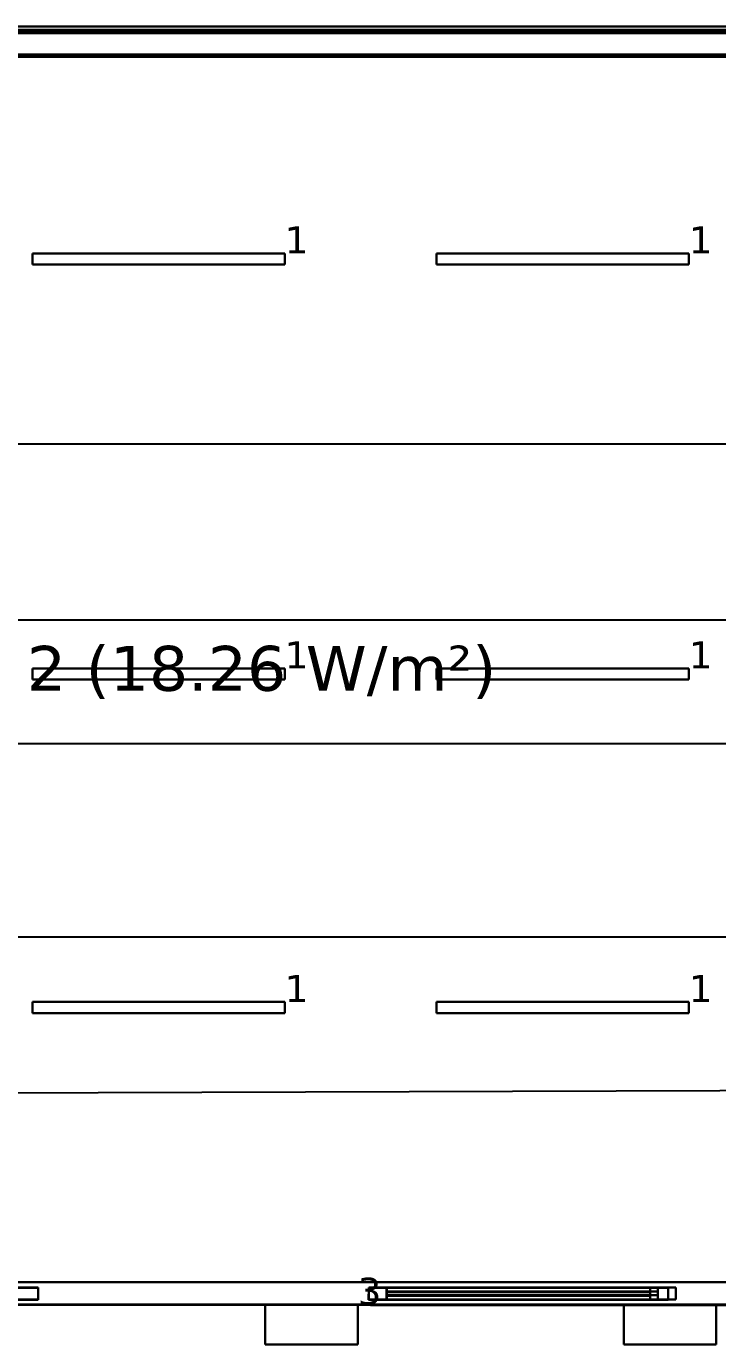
# Model space of a CAD drawing. Header units: inches. Extents: x 28 to 141, y 59 to 110.
# Drawn here: x 55.25 to 59.87, y 84.33 to 93.14 of the extents above; entities that cross this region are included whole.
import ezdxf

# ---------------------------------------------------------------- set-up
doc = ezdxf.new("R2010")
doc.units = ezdxf.units.IN
doc.header["$MEASUREMENT"] = 0
for name, color, linetype, true_color in [('DLX_BLD0_APERT', 7, 'Continuous', 0x969696), ('DLX_BLD0_CALC', 3, 'Continuous', 0x00ff00), ('DLX_BLD0_CONT', 7, 'Continuous', 0x969696), ('DLX_BLD0_DESC', 7, 'Continuous', 0x969696), ('DLX_BLD0_LUM', 7, 'Continuous', 0xffd400), ('DLX_BLD0_LUMKEY_IDX', 7, 'Continuous', 0x969696), ('DLX_BLD0_ROOF', 7, 'Continuous', 0x7f7f7f), ('DLX_BLD1_APERT', 7, 'Continuous', 0x969696), ('DLX_BLD1_CALC', 3, 'Continuous', 0x00ff00), ('DLX_BLD1_LUM', 7, 'Continuous', 0xffd400), ('DLX_BLD1_LUMKEY_IDX', 7, 'Continuous', 0x969696), ('DLX_TERR_CONT', 7, 'Continuous', 0x007d00)]:
    doc.layers.add(name, color=color, linetype=linetype, true_color=true_color)
doc.styles.add('TableTextStyle', font='')
doc.styles.get('TableTextStyle').set_extended_font_data('VERDANA.TTF')

msp = doc.modelspace()

# ---------------------------------------------------------------- linework, layer by layer
at = {"layer": 'DLX_BLD0_APERT'}
for points in [[(76.7777, 93.1132, 0), (46.7777, 93.1142, 0)], [(46.7777, 93.1142, 0), (76.7777, 93.1132, 0)], [(76.7027, 93.1357, 0), (46.8527, 93.1367, 0)], [(76.7027, 93.1357, 0), (46.8527, 93.1367, 0)], [(46.8527, 93.1367, 0), (76.7027, 93.1357, 0)], [(46.8527, 93.1367, 0), (76.7027, 93.1357, 0)], [(76.7027, 93.1132, 0), (46.8527, 93.1142, 0)], [(46.8527, 93.1142, 0), (76.7027, 93.1132, 0)], [(46.8527, 93.1142, 0), (76.7027, 93.1132, 0)], [(76.7027, 93.1132, 0), (46.8527, 93.1142, 0)], [(46.8527, 93.0917, 0), (76.7027, 93.0907, 0)], [(76.7027, 93.0907, 0), (46.8527, 93.0917, 0)], [(76.7027, 93.0907, 0), (46.8527, 93.0917, 0)], [(76.7027, 93.0907, 0), (46.8527, 93.0917, 0)], [(46.8527, 93.0917, 0), (76.7027, 93.0907, 0)], [(46.8527, 93.0917, 0), (76.7027, 93.0907, 0)], [(46.7777, 92.9342, 0), (76.7777, 92.9332, 0)], [(76.7777, 92.9332, 0), (46.7777, 92.9342, 0)], [(46.8527, 92.9342, 0), (76.7027, 92.9332, 0)], [(76.7027, 92.9332, 0), (46.8527, 92.9342, 0)], [(55.3338, 84.714, 0), (53.3338, 84.714, 0)], [(53.3338, 84.714, 0), (55.3338, 84.714, 0)], [(53.3338, 84.714, 0), (55.3338, 84.714, 0)], [(55.3338, 84.714, 0), (53.3338, 84.714, 0)], [(55.3338, 84.634, 0), (55.3338, 84.714, 0)], [(55.3338, 84.634, 0), (55.3338, 84.714, 0)], [(55.3338, 84.714, 0), (55.3338, 84.714, 0)], [(55.3338, 84.714, 0), (55.3338, 84.634, 0)], [(55.3338, 84.714, 0), (55.3338, 84.634, 0)], [(55.3338, 84.714, 0), (55.3338, 84.714, 0)], [(59.5901, 84.714, 0), (57.5404, 84.714, 0)], [(57.5404, 84.714, 0), (57.5404, 84.634, 0)], [(57.5404, 84.634, 0), (57.5404, 84.714, 0)], [(57.5404, 84.714, 0), (59.5901, 84.714, 0)], [(57.5404, 84.634, 0), (57.5404, 84.714, 0)], [(57.5404, 84.714, 0), (57.5404, 84.714, 0)], [(57.5404, 84.714, 0), (57.5404, 84.634, 0)], [(57.5404, 84.714, 0), (59.5901, 84.714, 0)], [(59.5901, 84.714, 0), (57.5404, 84.714, 0)], [(57.5404, 84.714, 0), (57.5404, 84.714, 0)], [(57.6604, 84.714, 0), (57.6604, 84.714, 0)], [(57.6604, 84.714, 0), (59.4701, 84.714, 0)], [(59.4701, 84.714, 0), (57.6604, 84.714, 0)], [(57.6604, 84.6865, 0), (57.6604, 84.714, 0)], [(57.6604, 84.714, 0), (59.4701, 84.714, 0)], [(59.4701, 84.714, 0), (57.6604, 84.714, 0)], [(57.6604, 84.714, 0), (57.6604, 84.6865, 0)], [(57.6604, 84.6865, 0), (57.6604, 84.714, 0)], [(57.6604, 84.714, 0), (57.6604, 84.714, 0)], [(57.6604, 84.714, 0), (57.6604, 84.6865, 0)], [(59.4701, 84.714, 0), (59.4701, 84.714, 0)], [(59.4701, 84.714, 0), (59.4701, 84.6865, 0)], [(59.4701, 84.6865, 0), (59.4701, 84.714, 0)], [(59.4701, 84.714, 0), (59.4701, 84.714, 0)], [(59.4701, 84.714, 0), (59.4701, 84.6865, 0)], [(59.4701, 84.6865, 0), (59.4701, 84.714, 0)], [(59.5901, 84.634, 0), (59.5901, 84.714, 0)], [(59.5901, 84.634, 0), (59.5901, 84.714, 0)], [(59.5901, 84.714, 0), (59.5901, 84.714, 0)], [(59.5901, 84.714, 0), (59.5901, 84.634, 0)], [(59.5901, 84.714, 0), (59.5901, 84.634, 0)], [(59.5901, 84.714, 0), (59.5901, 84.714, 0)], [(53.3338, 84.634, 0), (55.3338, 84.634, 0)], [(55.3338, 84.634, 0), (53.3338, 84.634, 0)], [(53.3338, 84.634, 0), (55.3338, 84.634, 0)], [(55.3338, 84.634, 0), (53.3338, 84.634, 0)], [(55.3338, 84.634, 0), (55.3338, 84.634, 0)], [(55.3338, 84.634, 0), (55.3338, 84.634, 0)], [(57.5404, 84.634, 0), (59.5901, 84.634, 0)], [(59.5901, 84.634, 0), (57.5404, 84.634, 0)], [(57.5404, 84.634, 0), (57.5404, 84.634, 0)], [(57.5404, 84.634, 0), (59.5901, 84.634, 0)], [(59.5901, 84.634, 0), (57.5404, 84.634, 0)], [(57.5404, 84.634, 0), (57.5404, 84.634, 0)], [(59.4701, 84.6865, 0), (57.6604, 84.6865, 0)], [(57.6604, 84.6865, 0), (59.4701, 84.6865, 0)], [(57.6604, 84.6615, 0), (57.6604, 84.6865, 0)], [(57.6604, 84.6865, 0), (59.4701, 84.6865, 0)], [(59.4701, 84.6865, 0), (57.6604, 84.6865, 0)], [(57.6604, 84.6865, 0), (57.6604, 84.6615, 0)], [(57.6604, 84.6865, 0), (57.6604, 84.6865, 0)], [(57.6604, 84.6865, 0), (57.6604, 84.6865, 0)], [(57.6604, 84.6865, 0), (57.6604, 84.6615, 0)], [(57.6604, 84.6615, 0), (57.6604, 84.6865, 0)], [(59.4701, 84.6865, 0), (57.6604, 84.6865, 0)], [(57.6604, 84.6865, 0), (57.6604, 84.6615, 0)], [(57.6604, 84.6865, 0), (59.4701, 84.6865, 0)], [(59.4701, 84.6865, 0), (57.6604, 84.6865, 0)], [(57.6604, 84.6865, 0), (57.6604, 84.6865, 0)], [(57.6604, 84.6615, 0), (57.6604, 84.6865, 0)], [(57.6604, 84.6865, 0), (59.4701, 84.6865, 0)], [(57.6604, 84.6615, 0), (57.6604, 84.6865, 0)], [(57.6604, 84.6865, 0), (57.6604, 84.6865, 0)], [(57.6604, 84.6865, 0), (57.6604, 84.6615, 0)], [(57.6604, 84.6615, 0), (59.4701, 84.6615, 0)], [(57.6604, 84.634, 0), (57.6604, 84.6615, 0)], [(57.6604, 84.6615, 0), (57.6604, 84.6615, 0)], [(57.6604, 84.6615, 0), (57.6604, 84.634, 0)], [(57.6604, 84.634, 0), (57.6604, 84.6615, 0)], [(59.4701, 84.6615, 0), (57.6604, 84.6615, 0)], [(57.6604, 84.6615, 0), (57.6604, 84.634, 0)], [(59.4701, 84.6615, 0), (57.6604, 84.6615, 0)], [(57.6604, 84.6615, 0), (59.4701, 84.6615, 0)], [(57.6604, 84.6615, 0), (57.6604, 84.6615, 0)], [(57.6604, 84.6615, 0), (59.4701, 84.6615, 0)], [(59.4701, 84.6615, 0), (57.6604, 84.6615, 0)], [(57.6604, 84.6615, 0), (57.6604, 84.6615, 0)], [(57.6604, 84.6615, 0), (59.4701, 84.6615, 0)], [(59.4701, 84.6615, 0), (57.6604, 84.6615, 0)], [(57.6604, 84.6615, 0), (57.6604, 84.6615, 0)], [(57.6604, 84.634, 0), (57.6604, 84.634, 0)], [(57.6604, 84.634, 0), (59.4701, 84.634, 0)], [(59.4701, 84.634, 0), (57.6604, 84.634, 0)], [(59.4701, 84.634, 0), (57.6604, 84.634, 0)], [(57.6604, 84.634, 0), (57.6604, 84.634, 0)], [(57.6604, 84.634, 0), (59.4701, 84.634, 0)], [(59.4701, 84.6865, 0), (59.4701, 84.6615, 0)], [(59.4701, 84.6865, 0), (59.4701, 84.6865, 0)], [(59.4701, 84.6865, 0), (59.4701, 84.6865, 0)], [(59.4701, 84.6865, 0), (59.4701, 84.6615, 0)], [(59.4701, 84.6615, 0), (59.4701, 84.6865, 0)], [(59.4701, 84.6615, 0), (59.4701, 84.6865, 0)], [(59.4701, 84.6615, 0), (59.4701, 84.6865, 0)], [(59.4701, 84.6865, 0), (59.4701, 84.6865, 0)], [(59.4701, 84.6865, 0), (59.4701, 84.6615, 0)], [(59.4701, 84.6615, 0), (59.4701, 84.6865, 0)], [(59.4701, 84.6865, 0), (59.4701, 84.6865, 0)], [(59.4701, 84.6865, 0), (59.4701, 84.6615, 0)], [(59.4701, 84.6615, 0), (59.4701, 84.634, 0)], [(59.4701, 84.6615, 0), (59.4701, 84.6615, 0)], [(59.4701, 84.6615, 0), (59.4701, 84.634, 0)], [(59.4701, 84.634, 0), (59.4701, 84.6615, 0)], [(59.4701, 84.634, 0), (59.4701, 84.6615, 0)], [(59.4701, 84.6615, 0), (59.4701, 84.6615, 0)], [(59.4701, 84.6615, 0), (59.4701, 84.6615, 0)], [(59.4701, 84.6615, 0), (59.4701, 84.6615, 0)], [(59.4701, 84.634, 0), (59.4701, 84.634, 0)], [(59.4701, 84.634, 0), (59.4701, 84.634, 0)], [(59.5901, 84.634, 0), (59.5901, 84.634, 0)], [(59.5901, 84.634, 0), (59.5901, 84.634, 0)]]:
    msp.add_polyline3d(points, dxfattribs=at)
at = {"layer": 'DLX_BLD0_CALC'}
for points in [[(76.7027, 92.9482, 0), (46.8527, 92.9492, 0)], [(50.9949, 90.3489, 0), (70.9615, 90.3489, 0)], [(70.9709, 89.1717, 0), (51.0044, 89.1717, 0)], [(50.7076, 88.3465, 0), (70.9325, 88.3462, 0)], [(70.9325, 87.0524, 0), (50.7076, 87.0526, 0)], [(50.8882, 86.0002, 0), (70.9536, 86.065, 0)]]:
    msp.add_polyline3d(points, dxfattribs=at)
at = {"layer": 'DLX_BLD0_CONT'}
for points in [[(81.4002, 93.098, 0), (28.2, 93.0998, 0)], [(81.2592, 92.948, 0), (28.3576, 92.9498, 0)], [(28.3576, 84.7489, 0), (81.2592, 84.7493, 0)], [(38.5076, 84.5989, 0), (81.4002, 84.5989, 0)]]:
    msp.add_polyline3d(points, dxfattribs=at)
at = {"layer": 'DLX_BLD0_LUM'}
for points in [[(55.2958, 91.5462, 0), (55.2958, 91.6202, 0)], [(55.2958, 91.6202, 0), (55.2958, 91.6202, 0)], [(55.2958, 91.6202, 0), (55.2958, 91.5462, 0)], [(55.2958, 91.6202, 0), (56.9798, 91.6202, 0)], [(56.9798, 91.6202, 0), (55.2958, 91.6202, 0)], [(55.2958, 91.6202, 0), (55.2958, 91.6202, 0)], [(56.9798, 91.6202, 0), (55.2958, 91.6202, 0)], [(55.2958, 91.6202, 0), (55.2958, 91.5462, 0)], [(55.2958, 91.5462, 0), (55.2958, 91.6202, 0)], [(55.2958, 91.6202, 0), (56.9798, 91.6202, 0)], [(56.9798, 91.6202, 0), (56.9798, 91.6202, 0)], [(56.9798, 91.6202, 0), (56.9798, 91.5462, 0)], [(56.9798, 91.5462, 0), (56.9798, 91.6202, 0)], [(56.9798, 91.6202, 0), (56.9798, 91.6202, 0)], [(56.9798, 91.5462, 0), (56.9798, 91.6202, 0)], [(56.9798, 91.6202, 0), (56.9798, 91.5462, 0)], [(57.9935, 91.6202, 0), (59.6775, 91.6203, 0)], [(59.6775, 91.6203, 0), (57.9935, 91.6202, 0)], [(59.6775, 91.6203, 0), (57.9935, 91.6202, 0)], [(57.9935, 91.6202, 0), (59.6775, 91.6203, 0)], [(57.9935, 91.5462, 0), (57.9935, 91.6202, 0)], [(57.9935, 91.6202, 0), (57.9935, 91.6202, 0)], [(57.9935, 91.6202, 0), (57.9935, 91.5462, 0)], [(57.9935, 91.6202, 0), (57.9935, 91.6202, 0)], [(57.9935, 91.6202, 0), (57.9935, 91.5462, 0)], [(57.9935, 91.5462, 0), (57.9935, 91.6202, 0)], [(59.6775, 91.6203, 0), (59.6775, 91.6203, 0)], [(59.6775, 91.6203, 0), (59.6775, 91.5463, 0)], [(59.6775, 91.5463, 0), (59.6775, 91.6203, 0)], [(59.6775, 91.6203, 0), (59.6775, 91.6203, 0)], [(59.6775, 91.5463, 0), (59.6775, 91.6203, 0)], [(59.6775, 91.6203, 0), (59.6775, 91.5463, 0)], [(55.2958, 91.5462, 0), (55.2958, 91.5462, 0)], [(56.9798, 91.5462, 0), (55.2958, 91.5462, 0)], [(55.2958, 91.5462, 0), (55.2958, 91.5462, 0)], [(55.2958, 91.5462, 0), (56.9798, 91.5462, 0)], [(55.2958, 91.5462, 0), (56.9798, 91.5462, 0)], [(56.9798, 91.5462, 0), (55.2958, 91.5462, 0)], [(56.9798, 91.5462, 0), (56.9798, 91.5462, 0)], [(56.9798, 91.5462, 0), (56.9798, 91.5462, 0)], [(59.6775, 91.5463, 0), (57.9935, 91.5462, 0)], [(57.9935, 91.5462, 0), (59.6775, 91.5463, 0)], [(57.9935, 91.5462, 0), (59.6775, 91.5463, 0)], [(59.6775, 91.5463, 0), (57.9935, 91.5462, 0)], [(57.9935, 91.5462, 0), (57.9935, 91.5462, 0)], [(57.9935, 91.5462, 0), (57.9935, 91.5462, 0)], [(59.6775, 91.5463, 0), (59.6775, 91.5463, 0)], [(59.6775, 91.5463, 0), (59.6775, 91.5463, 0)], [(55.2958, 88.8484, 0), (56.9798, 88.8485, 0)], [(56.9798, 88.8485, 0), (55.2958, 88.8484, 0)], [(56.9798, 88.8485, 0), (55.2958, 88.8484, 0)], [(55.2958, 88.8484, 0), (56.9798, 88.8485, 0)], [(55.2958, 88.7744, 0), (55.2958, 88.8484, 0)], [(55.2958, 88.8484, 0), (55.2958, 88.8484, 0)], [(55.2958, 88.8484, 0), (55.2958, 88.7744, 0)], [(55.2958, 88.8484, 0), (55.2958, 88.8484, 0)], [(55.2958, 88.8484, 0), (55.2958, 88.7744, 0)], [(55.2958, 88.7744, 0), (55.2958, 88.8484, 0)], [(56.9798, 88.8485, 0), (56.9798, 88.8485, 0)], [(56.9798, 88.8485, 0), (56.9798, 88.7745, 0)], [(56.9798, 88.7745, 0), (56.9798, 88.8485, 0)], [(56.9798, 88.8485, 0), (56.9798, 88.8485, 0)], [(56.9798, 88.7745, 0), (56.9798, 88.8485, 0)], [(56.9798, 88.8485, 0), (56.9798, 88.7745, 0)], [(57.9936, 88.7745, 0), (57.9936, 88.8485, 0)], [(57.9936, 88.8485, 0), (57.9936, 88.8485, 0)], [(57.9936, 88.8485, 0), (57.9936, 88.7745, 0)], [(57.9936, 88.8485, 0), (59.6776, 88.8485, 0)], [(59.6776, 88.8485, 0), (57.9936, 88.8485, 0)], [(57.9936, 88.8485, 0), (57.9936, 88.8485, 0)], [(59.6776, 88.8485, 0), (57.9936, 88.8485, 0)], [(57.9936, 88.8485, 0), (57.9936, 88.7745, 0)], [(57.9936, 88.7745, 0), (57.9936, 88.8485, 0)], [(57.9936, 88.8485, 0), (59.6776, 88.8485, 0)], [(59.6776, 88.8485, 0), (59.6776, 88.8485, 0)], [(59.6776, 88.8485, 0), (59.6776, 88.7745, 0)], [(59.6776, 88.7745, 0), (59.6776, 88.8485, 0)], [(59.6776, 88.8485, 0), (59.6776, 88.8485, 0)], [(59.6776, 88.7745, 0), (59.6776, 88.8485, 0)], [(59.6776, 88.8485, 0), (59.6776, 88.7745, 0)], [(56.9798, 88.7745, 0), (55.2958, 88.7744, 0)], [(55.2958, 88.7744, 0), (56.9798, 88.7745, 0)], [(55.2958, 88.7744, 0), (56.9798, 88.7745, 0)], [(56.9798, 88.7745, 0), (55.2958, 88.7744, 0)], [(55.2958, 88.7744, 0), (55.2958, 88.7744, 0)], [(55.2958, 88.7744, 0), (55.2958, 88.7744, 0)], [(56.9798, 88.7745, 0), (56.9798, 88.7745, 0)], [(56.9798, 88.7745, 0), (56.9798, 88.7745, 0)], [(57.9936, 88.7745, 0), (57.9936, 88.7745, 0)], [(59.6776, 88.7745, 0), (57.9936, 88.7745, 0)], [(57.9936, 88.7745, 0), (57.9936, 88.7745, 0)], [(57.9936, 88.7745, 0), (59.6776, 88.7745, 0)], [(57.9936, 88.7745, 0), (59.6776, 88.7745, 0)], [(59.6776, 88.7745, 0), (57.9936, 88.7745, 0)], [(59.6776, 88.7745, 0), (59.6776, 88.7745, 0)], [(59.6776, 88.7745, 0), (59.6776, 88.7745, 0)], [(55.2959, 86.5465, 0), (55.2959, 86.6205, 0)], [(55.2959, 86.6205, 0), (55.2959, 86.6205, 0)], [(55.2959, 86.6205, 0), (55.2959, 86.5465, 0)], [(55.2959, 86.6205, 0), (56.9799, 86.6205, 0)], [(56.9799, 86.6205, 0), (55.2959, 86.6205, 0)], [(55.2959, 86.6205, 0), (55.2959, 86.6205, 0)], [(56.9799, 86.6205, 0), (55.2959, 86.6205, 0)], [(55.2959, 86.6205, 0), (55.2959, 86.5465, 0)], [(55.2959, 86.5465, 0), (55.2959, 86.6205, 0)], [(55.2959, 86.6205, 0), (56.9799, 86.6205, 0)], [(56.9799, 86.6205, 0), (56.9799, 86.6205, 0)], [(56.9799, 86.6205, 0), (56.9799, 86.5465, 0)], [(56.9799, 86.5465, 0), (56.9799, 86.6205, 0)], [(56.9799, 86.6205, 0), (56.9799, 86.6205, 0)], [(56.9799, 86.5465, 0), (56.9799, 86.6205, 0)], [(56.9799, 86.6205, 0), (56.9799, 86.5465, 0)], [(57.9936, 86.5465, 0), (57.9936, 86.6206, 0)], [(57.9936, 86.6206, 0), (57.9936, 86.6206, 0)], [(57.9936, 86.6206, 0), (57.9936, 86.5465, 0)], [(57.9936, 86.6206, 0), (59.6776, 86.6206, 0)], [(59.6776, 86.6206, 0), (57.9936, 86.6206, 0)], [(57.9936, 86.6206, 0), (57.9936, 86.6206, 0)], [(59.6776, 86.6206, 0), (57.9936, 86.6206, 0)], [(57.9936, 86.6206, 0), (57.9936, 86.5465, 0)], [(57.9936, 86.5465, 0), (57.9936, 86.6206, 0)], [(57.9936, 86.6206, 0), (59.6776, 86.6206, 0)], [(59.6776, 86.6206, 0), (59.6776, 86.6206, 0)], [(59.6776, 86.6206, 0), (59.6776, 86.5466, 0)], [(59.6776, 86.5466, 0), (59.6776, 86.6206, 0)], [(59.6776, 86.6206, 0), (59.6776, 86.6206, 0)], [(59.6776, 86.5466, 0), (59.6776, 86.6206, 0)], [(59.6776, 86.6206, 0), (59.6776, 86.5466, 0)], [(55.2959, 86.5465, 0), (55.2959, 86.5465, 0)], [(56.9799, 86.5465, 0), (55.2959, 86.5465, 0)], [(55.2959, 86.5465, 0), (55.2959, 86.5465, 0)], [(55.2959, 86.5465, 0), (56.9799, 86.5465, 0)], [(55.2959, 86.5465, 0), (56.9799, 86.5465, 0)], [(56.9799, 86.5465, 0), (55.2959, 86.5465, 0)], [(56.9799, 86.5465, 0), (56.9799, 86.5465, 0)], [(56.9799, 86.5465, 0), (56.9799, 86.5465, 0)], [(59.6776, 86.5466, 0), (57.9936, 86.5465, 0)], [(57.9936, 86.5465, 0), (59.6776, 86.5466, 0)], [(57.9936, 86.5465, 0), (59.6776, 86.5466, 0)], [(59.6776, 86.5466, 0), (57.9936, 86.5465, 0)], [(57.9936, 86.5465, 0), (57.9936, 86.5465, 0)], [(57.9936, 86.5465, 0), (57.9936, 86.5465, 0)], [(59.6776, 86.5466, 0), (59.6776, 86.5466, 0)], [(59.6776, 86.5466, 0), (59.6776, 86.5466, 0)]]:
    msp.add_polyline3d(points, dxfattribs=at)
at = {"layer": 'DLX_BLD0_ROOF'}
for points in [[(81.4002, 93.098, 0), (28.2, 93.0998, 0)], [(28.2, 93.0998, 0), (81.4002, 93.098, 0)], [(28.2, 93.0998, 0), (81.4002, 93.098, 0)], [(81.4002, 93.098, 0), (28.2, 93.0998, 0)], [(81.2592, 92.948, 0), (28.3576, 92.9498, 0)], [(28.3576, 92.9498, 0), (81.2592, 92.948, 0)], [(28.3576, 84.7489, 0), (81.2592, 84.7493, 0)], [(81.2592, 84.7493, 0), (28.3576, 84.7489, 0)], [(38.5076, 84.5989, 0), (81.4002, 84.5989, 0)], [(81.4002, 84.5989, 0), (38.5076, 84.5989, 0)], [(81.4002, 84.5989, 0), (38.5076, 84.5989, 0)], [(38.5076, 84.5989, 0), (81.4002, 84.5989, 0)]]:
    msp.add_polyline3d(points, dxfattribs=at)
at = {"layer": 'DLX_BLD1_APERT'}
for points in [[(55.3338, 84.711, 0), (53.3338, 84.7117, 0)], [(53.3338, 84.7117, 0), (55.3338, 84.711, 0)], [(53.3338, 84.7117, 0), (55.3338, 84.711, 0)], [(55.3338, 84.711, 0), (53.3338, 84.7117, 0)], [(55.3338, 84.631, 0), (55.3338, 84.711, 0)], [(55.3338, 84.631, 0), (55.3338, 84.711, 0)], [(55.3338, 84.711, 0), (55.3338, 84.711, 0)], [(55.3338, 84.711, 0), (55.3338, 84.631, 0)], [(55.3338, 84.711, 0), (55.3338, 84.631, 0)], [(55.3338, 84.711, 0), (55.3338, 84.711, 0)], [(57.5402, 84.711, 0), (57.5401, 84.631, 0)], [(57.5401, 84.631, 0), (57.5402, 84.711, 0)], [(57.5401, 84.631, 0), (57.5402, 84.711, 0)], [(57.5402, 84.711, 0), (57.5401, 84.631, 0)], [(59.5402, 84.7103, 0), (57.5402, 84.711, 0)], [(57.5402, 84.711, 0), (59.5402, 84.7103, 0)], [(57.5402, 84.711, 0), (57.5402, 84.711, 0)], [(57.5402, 84.711, 0), (59.5402, 84.7103, 0)], [(59.5402, 84.7103, 0), (57.5402, 84.711, 0)], [(57.5402, 84.711, 0), (57.5402, 84.711, 0)], [(57.6602, 84.7109, 0), (57.6602, 84.7109, 0)], [(57.6602, 84.7109, 0), (59.4202, 84.7103, 0)], [(59.4202, 84.7103, 0), (57.6602, 84.7109, 0)], [(57.6602, 84.6834, 0), (57.6602, 84.7109, 0)], [(57.6602, 84.7109, 0), (59.4202, 84.7103, 0)], [(59.4202, 84.7103, 0), (57.6602, 84.7109, 0)], [(57.6602, 84.7109, 0), (57.6602, 84.6834, 0)], [(57.6602, 84.6834, 0), (57.6602, 84.7109, 0)], [(57.6602, 84.7109, 0), (57.6602, 84.7109, 0)], [(57.6602, 84.7109, 0), (57.6602, 84.6834, 0)], [(59.4202, 84.7103, 0), (59.4202, 84.7103, 0)], [(59.4202, 84.7103, 0), (59.4202, 84.6828, 0)], [(59.4202, 84.6828, 0), (59.4202, 84.7103, 0)], [(59.4202, 84.7103, 0), (59.4202, 84.7103, 0)], [(59.4202, 84.7103, 0), (59.4202, 84.6828, 0)], [(59.4202, 84.6828, 0), (59.4202, 84.7103, 0)], [(59.5401, 84.6303, 0), (59.5402, 84.7103, 0)], [(59.5401, 84.6303, 0), (59.5402, 84.7103, 0)], [(59.5402, 84.7103, 0), (59.5401, 84.6303, 0)], [(59.5402, 84.7103, 0), (59.5401, 84.6303, 0)], [(59.5402, 84.7103, 0), (59.5402, 84.7103, 0)], [(59.5402, 84.7103, 0), (59.5402, 84.7103, 0)], [(53.3338, 84.6317, 0), (55.3338, 84.631, 0)], [(55.3338, 84.631, 0), (53.3338, 84.6317, 0)], [(53.3338, 84.6317, 0), (55.3338, 84.631, 0)], [(55.3338, 84.631, 0), (53.3338, 84.6317, 0)], [(55.3338, 84.631, 0), (55.3338, 84.631, 0)], [(55.3338, 84.631, 0), (55.3338, 84.631, 0)], [(57.5401, 84.631, 0), (59.5401, 84.6303, 0)], [(59.5401, 84.6303, 0), (57.5401, 84.631, 0)], [(57.5401, 84.631, 0), (57.5401, 84.631, 0)], [(57.5401, 84.631, 0), (59.5401, 84.6303, 0)], [(59.5401, 84.6303, 0), (57.5401, 84.631, 0)], [(57.5401, 84.631, 0), (57.5401, 84.631, 0)], [(57.6601, 84.6309, 0), (57.6602, 84.6584, 0)], [(57.6602, 84.6584, 0), (57.6601, 84.6309, 0)], [(57.6601, 84.6309, 0), (57.6602, 84.6584, 0)], [(57.6602, 84.6584, 0), (57.6601, 84.6309, 0)], [(57.6601, 84.6309, 0), (57.6601, 84.6309, 0)], [(57.6601, 84.6309, 0), (59.4201, 84.6303, 0)], [(59.4201, 84.6303, 0), (57.6601, 84.6309, 0)], [(59.4201, 84.6303, 0), (57.6601, 84.6309, 0)], [(57.6601, 84.6309, 0), (57.6601, 84.6309, 0)], [(57.6601, 84.6309, 0), (59.4201, 84.6303, 0)], [(59.4202, 84.6828, 0), (57.6602, 84.6834, 0)], [(57.6602, 84.6834, 0), (59.4202, 84.6828, 0)], [(57.6602, 84.6584, 0), (57.6602, 84.6834, 0)], [(57.6602, 84.6834, 0), (59.4202, 84.6828, 0)], [(59.4202, 84.6828, 0), (57.6602, 84.6834, 0)], [(57.6602, 84.6834, 0), (57.6602, 84.6584, 0)], [(57.6602, 84.6834, 0), (57.6602, 84.6834, 0)], [(57.6602, 84.6834, 0), (57.6602, 84.6834, 0)], [(57.6602, 84.6834, 0), (57.6602, 84.6584, 0)], [(57.6602, 84.6584, 0), (57.6602, 84.6834, 0)], [(59.4202, 84.6828, 0), (57.6602, 84.6834, 0)], [(57.6602, 84.6834, 0), (57.6602, 84.6584, 0)], [(57.6602, 84.6834, 0), (59.4202, 84.6828, 0)], [(59.4202, 84.6828, 0), (57.6602, 84.6834, 0)], [(57.6602, 84.6834, 0), (57.6602, 84.6834, 0)], [(57.6602, 84.6584, 0), (57.6602, 84.6834, 0)], [(57.6602, 84.6834, 0), (59.4202, 84.6828, 0)], [(57.6602, 84.6584, 0), (57.6602, 84.6834, 0)], [(57.6602, 84.6834, 0), (57.6602, 84.6834, 0)], [(57.6602, 84.6834, 0), (57.6602, 84.6584, 0)], [(57.6602, 84.6584, 0), (59.4202, 84.6578, 0)], [(57.6602, 84.6584, 0), (57.6602, 84.6584, 0)], [(59.4202, 84.6578, 0), (57.6602, 84.6584, 0)], [(59.4202, 84.6578, 0), (57.6602, 84.6584, 0)], [(57.6602, 84.6584, 0), (59.4202, 84.6578, 0)], [(57.6602, 84.6584, 0), (57.6602, 84.6584, 0)], [(57.6602, 84.6584, 0), (59.4202, 84.6578, 0)], [(59.4202, 84.6578, 0), (57.6602, 84.6584, 0)], [(57.6602, 84.6584, 0), (57.6602, 84.6584, 0)], [(57.6602, 84.6584, 0), (59.4202, 84.6578, 0)], [(59.4202, 84.6578, 0), (57.6602, 84.6584, 0)], [(57.6602, 84.6584, 0), (57.6602, 84.6584, 0)], [(59.4202, 84.6578, 0), (59.4201, 84.6303, 0)], [(59.4202, 84.6578, 0), (59.4201, 84.6303, 0)], [(59.4201, 84.6303, 0), (59.4202, 84.6578, 0)], [(59.4201, 84.6303, 0), (59.4202, 84.6578, 0)], [(59.4201, 84.6303, 0), (59.4201, 84.6303, 0)], [(59.4201, 84.6303, 0), (59.4201, 84.6303, 0)], [(59.4202, 84.6828, 0), (59.4202, 84.6578, 0)], [(59.4202, 84.6828, 0), (59.4202, 84.6828, 0)], [(59.4202, 84.6828, 0), (59.4202, 84.6828, 0)], [(59.4202, 84.6828, 0), (59.4202, 84.6578, 0)], [(59.4202, 84.6578, 0), (59.4202, 84.6828, 0)], [(59.4202, 84.6578, 0), (59.4202, 84.6828, 0)], [(59.4202, 84.6578, 0), (59.4202, 84.6828, 0)], [(59.4202, 84.6828, 0), (59.4202, 84.6828, 0)], [(59.4202, 84.6828, 0), (59.4202, 84.6578, 0)], [(59.4202, 84.6578, 0), (59.4202, 84.6828, 0)], [(59.4202, 84.6828, 0), (59.4202, 84.6828, 0)], [(59.4202, 84.6828, 0), (59.4202, 84.6578, 0)], [(59.4202, 84.6578, 0), (59.4202, 84.6578, 0)], [(59.4202, 84.6578, 0), (59.4202, 84.6578, 0)], [(59.4202, 84.6578, 0), (59.4202, 84.6578, 0)], [(59.4202, 84.6578, 0), (59.4202, 84.6578, 0)], [(59.5401, 84.6303, 0), (59.5401, 84.6303, 0)], [(59.5401, 84.6303, 0), (59.5401, 84.6303, 0)]]:
    msp.add_polyline3d(points, dxfattribs=at)
at = {"layer": 'DLX_BLD1_CALC'}
msp.add_polyline3d([(76.593, 84.5861, 0), (38.5076, 84.5989, 0)], dxfattribs=at)
at = {"layer": 'DLX_BLD1_LUM'}
for points in [[(56.8502, 84.3319, 0), (56.8502, 84.5989, 0)], [(56.8502, 84.5989, 0), (56.8502, 84.5989, 0)], [(56.8502, 84.5989, 0), (56.8502, 84.3319, 0)], [(56.8502, 84.5989, 0), (57.4672, 84.5989, 0)], [(57.4672, 84.5989, 0), (56.8502, 84.5989, 0)], [(56.8502, 84.5989, 0), (56.8502, 84.5989, 0)], [(56.8502, 84.5989, 0), (56.8502, 84.3319, 0)], [(57.4672, 84.5989, 0), (56.8502, 84.5989, 0)], [(56.8502, 84.3319, 0), (56.8502, 84.5989, 0)], [(56.8502, 84.5989, 0), (57.4672, 84.5989, 0)], [(57.4672, 84.5989, 0), (57.4672, 84.3319, 0)], [(57.4672, 84.3319, 0), (57.4672, 84.5989, 0)], [(57.4672, 84.5989, 0), (57.4672, 84.5989, 0)], [(57.4672, 84.5989, 0), (57.4672, 84.5989, 0)], [(57.4672, 84.3319, 0), (57.4672, 84.5989, 0)], [(57.4672, 84.5989, 0), (57.4672, 84.3319, 0)], [(59.2435, 84.3319, 0), (59.2435, 84.5989, 0)], [(59.2435, 84.5989, 0), (59.2435, 84.5989, 0)], [(59.2435, 84.5989, 0), (59.2435, 84.3319, 0)], [(59.2435, 84.5989, 0), (59.8605, 84.5989, 0)], [(59.8605, 84.5989, 0), (59.2435, 84.5989, 0)], [(59.2435, 84.5989, 0), (59.2435, 84.5989, 0)], [(59.2435, 84.5989, 0), (59.2435, 84.3319, 0)], [(59.8605, 84.5989, 0), (59.2435, 84.5989, 0)], [(59.2435, 84.3319, 0), (59.2435, 84.5989, 0)], [(59.2435, 84.5989, 0), (59.8605, 84.5989, 0)], [(59.8605, 84.5989, 0), (59.8605, 84.3319, 0)], [(59.8605, 84.3319, 0), (59.8605, 84.5989, 0)], [(59.8605, 84.5989, 0), (59.8605, 84.5989, 0)], [(59.8605, 84.5989, 0), (59.8605, 84.5989, 0)], [(59.8605, 84.3319, 0), (59.8605, 84.5989, 0)], [(59.8605, 84.5989, 0), (59.8605, 84.3319, 0)], [(57.4672, 84.3319, 0), (56.8502, 84.3319, 0)], [(56.8502, 84.3319, 0), (56.8502, 84.3319, 0)], [(56.8502, 84.3319, 0), (57.4672, 84.3319, 0)], [(56.8502, 84.3319, 0), (56.8502, 84.3319, 0)], [(56.8502, 84.3319, 0), (57.4672, 84.3319, 0)], [(57.4672, 84.3319, 0), (56.8502, 84.3319, 0)], [(57.4672, 84.3319, 0), (57.4672, 84.3319, 0)], [(57.4672, 84.3319, 0), (57.4672, 84.3319, 0)], [(59.8605, 84.3319, 0), (59.2435, 84.3319, 0)], [(59.2435, 84.3319, 0), (59.2435, 84.3319, 0)], [(59.2435, 84.3319, 0), (59.8605, 84.3319, 0)], [(59.2435, 84.3319, 0), (59.2435, 84.3319, 0)], [(59.2435, 84.3319, 0), (59.8605, 84.3319, 0)], [(59.8605, 84.3319, 0), (59.2435, 84.3319, 0)], [(59.8605, 84.3319, 0), (59.8605, 84.3319, 0)], [(59.8605, 84.3319, 0), (59.8605, 84.3319, 0)]]:
    msp.add_polyline3d(points, dxfattribs=at)
at = {"layer": 'DLX_TERR_CONT'}
for points in [[(46.7777, 93.098, 0), (76.7777, 93.098, 0)], [(76.7777, 93.098, 0), (46.7777, 93.098, 0)], [(46.7777, 93.098, 0), (76.7777, 93.098, 0)], [(76.7777, 93.098, 0), (46.7777, 93.098, 0)], [(76.7777, 93.098, 0), (46.7777, 93.098, 0)], [(46.7777, 93.098, 0), (76.7777, 93.098, 0)], [(46.7777, 93.098, 0), (76.7777, 93.098, 0)], [(76.7777, 93.098, 0), (46.7777, 93.098, 0)], [(46.8527, 93.0917, 0), (76.7027, 93.0907, 0)], [(76.7027, 93.0907, 0), (46.8527, 93.0917, 0)], [(76.7027, 93.0907, 0), (46.8527, 93.0917, 0)], [(46.8527, 93.0917, 0), (76.7027, 93.0907, 0)], [(46.8527, 93.0917, 0), (76.7027, 93.0907, 0)], [(76.7027, 93.0907, 0), (46.8527, 93.0917, 0)], [(76.7027, 93.0907, 0), (46.8527, 93.0917, 0)], [(46.8527, 93.0917, 0), (76.7027, 93.0907, 0)], [(46.8527, 92.948, 0), (76.7027, 92.948, 0)], [(76.7027, 92.948, 0), (46.8527, 92.948, 0)], [(76.7027, 92.948, 0), (46.8527, 92.948, 0)], [(46.8527, 92.948, 0), (76.7027, 92.948, 0)], [(46.8527, 92.948, 0), (76.7027, 92.948, 0)], [(76.7027, 92.948, 0), (46.8527, 92.948, 0)], [(76.7027, 92.948, 0), (46.8527, 92.948, 0)], [(46.8527, 92.948, 0), (76.7027, 92.948, 0)]]:
    msp.add_polyline3d(points, dxfattribs=at)

# ---------------------------------------------------------------- texts
at = {"layer": 'DLX_BLD0_DESC', "style": 'TableTextStyle'}
msp.add_text('Sala 2 (18.26 W/m²)', height=0.3, dxfattribs=at).set_placement((54.2475, 88.699))
at = {"layer": 'DLX_BLD0_LUMKEY_IDX', "style": 'TableTextStyle'}
for p in [(56.9798, 91.6202), (59.6775, 91.6203), (56.9798, 88.8485), (59.6776, 88.8485), (56.9799, 86.6205), (59.6776, 86.6206)]:
    msp.add_text('1', height=0.18, dxfattribs=at).set_placement(p)
at = {"layer": 'DLX_BLD1_LUMKEY_IDX', "style": 'TableTextStyle'}
msp.add_text('3', height=0.18, dxfattribs=at).set_placement((57.4672, 84.5989))

doc.saveas('drawing.dxf')
